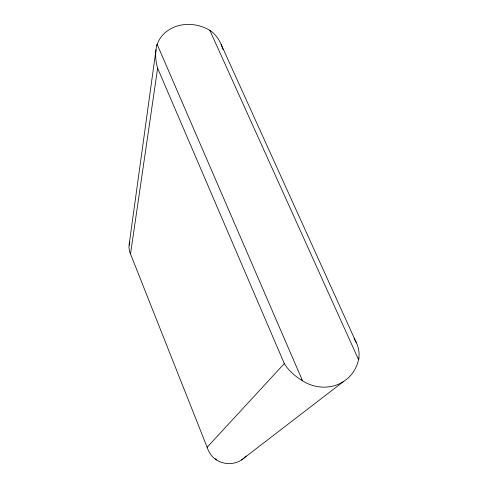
<?xml version="1.0" encoding="UTF-8"?>
<svg xmlns="http://www.w3.org/2000/svg" width="488" height="488" viewBox="0 0 488 488"><rect width="100%" height="100%" fill="white"/><g stroke="black" fill="none" stroke-linecap="round" stroke-linejoin="round"><path stroke-width="0.73" d="M129.527 242.902L128.923 247.691L129.838 252.296L207.126 447.264C208.577 451.98 211.389 456.371 215.434 459.269M156.788 45.787C154.885 53.143 155.526 60.982 157.624 68.222L284.321 363.59C288.426 370.355 294.508 375.693 301.096 379.963M129.052 245.202L156.001 49.727M358.832 357.991C359.845 351.214 357.777 344.272 354.056 338.617M130.528 253.845L157.624 68.222M207.126 447.264L284.321 363.59M241.481 460.007L343.339 381.647M210.499 30.774L210.602 30.848A19.288 16.824 61.1 0 1 211.121 31.293C216.928 35.349 220.509 41.992 222.717 48.611M221.107 44.359L356.338 342.704M215.757 458.452L216.318 459.867A24.241 23.491 57.8 0 0 246.19 456.005M222.778 48.794L222.998 49.514M209.822 30.463A17.983 15.409 58.5 0 1 210.456 30.866M156.861 44.914A18.367 8.723 86.9 0 1 157.075 44.268M358.967 357.966A20.685 14.274 -60.1 0 1 358.863 358.656M358.875 358.778A19.313 12.883 -61.4 0 1 358.729 359.571M302.633 380.664A19.746 3.752 32.9 0 1 301.944 380.231M301.816 380.207A21.13 4.856 33 0 1 301.2 379.804M156.679 45.652A19.666 9.803 85.6 0 1 156.849 45.067M129.796 242.396A11.505 4.74 -62.1 0 1 129.93 241.975M216.257 459.952A12.322 8.284 30 0 1 215.812 459.665A13.206 9.242 29.7 0 1 215.373 459.33M129.637 242.859A12.334 5.521 -60.9 0 1 129.741 242.487M358.552 359.589L209.858 30.372A35.929 30.652 15.9 0 0 157.191 44.457L302.597 380.915A39.601 36.667 42.9 0 0 358.552 359.589"/></g></svg>
